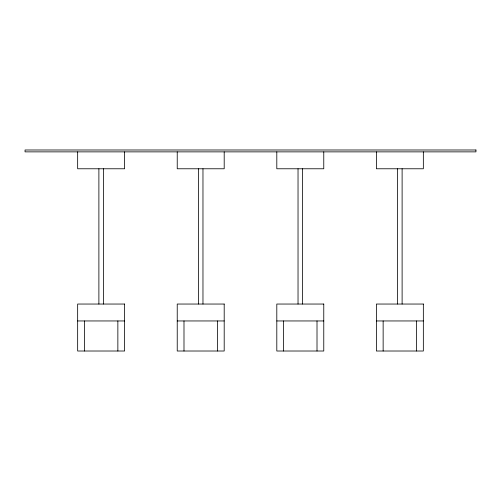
<?xml version="1.0" encoding="UTF-8"?>
<svg xmlns="http://www.w3.org/2000/svg" width="501" height="501" viewBox="0 0 501 501"><rect width="100%" height="100%" fill="white"/><g stroke="black" fill="none" stroke-linecap="round" stroke-linejoin="round"><path stroke-width="0.75" d="M77.655 320.953L124.624 320.953M177.229 320.953L224.197 320.953M276.803 320.953L323.771 320.953M376.376 320.953L423.345 320.953M423.345 151.866L423.345 168.774L376.376 168.774L376.376 151.866M416.582 320.953L416.582 351.013M402.115 168.774L402.115 304.044M397.606 168.774L397.606 304.044M383.14 320.953L383.14 351.013M323.771 151.866L323.771 168.774L276.803 168.774L276.803 151.866M317.008 320.953L317.008 351.013M302.541 168.774L302.541 304.044M298.032 168.774L298.032 304.044M283.566 320.953L283.566 351.013M224.197 151.866L224.197 168.774L177.229 168.774L177.229 151.866M217.434 320.953L217.434 351.013M202.968 168.774L202.968 304.044M198.459 168.774L198.459 304.044M183.992 320.953L183.992 351.013M124.624 151.866L124.624 168.774L77.655 168.774L77.655 151.866M117.86 320.953L117.86 351.013M103.394 168.774L103.394 304.044M98.885 168.774L98.885 304.044M84.419 320.953L84.419 351.013M475.95 149.987L25.05 149.987L25.05 151.866L475.95 151.866L475.95 149.987M124.624 304.044L77.655 304.044L77.655 351.013L124.624 351.013L124.624 304.044M224.197 304.044L177.229 304.044L177.229 351.013L224.197 351.013L224.197 304.044M323.771 304.044L276.803 304.044L276.803 351.013L323.771 351.013L323.771 304.044M423.345 304.044L376.376 304.044L376.376 351.013L423.345 351.013L423.345 304.044"/></g></svg>
